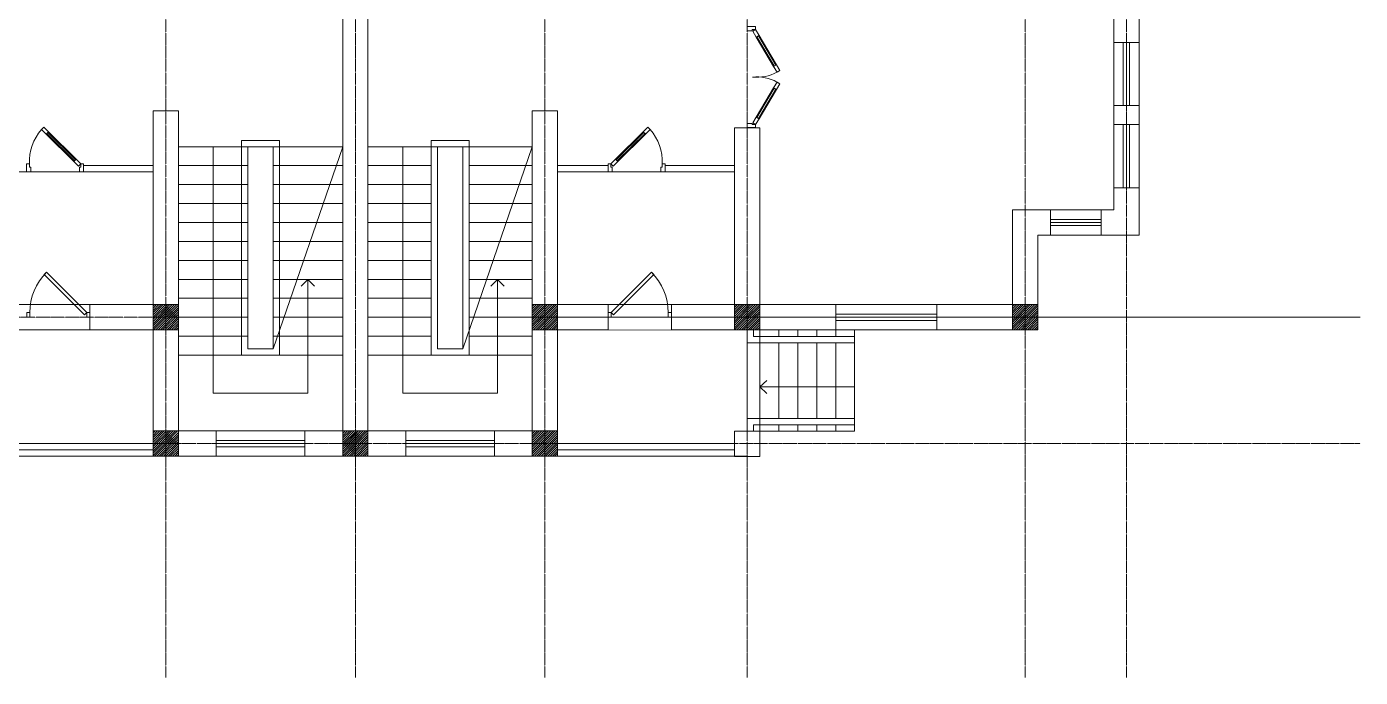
# Model space of a CAD drawing. Header units: metres. Extents: x 820 to 32620, y 809 to 24409.
# Drawn here: x 11520 to 32620, y 809 to 11109 of the extents above; entities that cross this region are included whole.
import ezdxf

# ---------------------------------------------------------------- set-up
doc = ezdxf.new("R2010")
doc.units = ezdxf.units.M
doc.header["$MEASUREMENT"] = 0
doc.linetypes.add('ACAD_ISO08W100', pattern=[36, 24, -3, 6, -3])
doc.linetypes.add('DASHDOTX2', pattern=[2, 1, -0.5, 0, -0.5])
pattern_1 = [(45, (58686.625, 2995.274), (-17.67767, 17.67767), [])]

msp = doc.modelspace()

# ---------------------------------------------------------------- hatches: boundary and pattern name
at = {"linetype": 'Continuous', "lineweight": 18}
h = msp.add_hatch(dxfattribs=at)
h.set_pattern_fill('ANSI31', color=1, style=0, pattern_type=2)
h.set_pattern_definition(pattern_1)
h.paths.add_polyline_path([(13519.5096, 6509.1396), (13719.5096, 6509.1396), (13719.5096, 6709.1396), (13519.5096, 6709.1396)])
h = msp.add_hatch(dxfattribs=at)
h.set_pattern_fill('ANSI31', color=1, style=0, pattern_type=2)
h.set_pattern_definition(pattern_1)
h.paths.add_polyline_path([(13919.5096, 6509.1396), (13919.5096, 6709.1396), (13519.5096, 6709.1396), (13519.5096, 6509.1396)])
h = msp.add_hatch(dxfattribs=at)
h.set_pattern_fill('ANSI31', color=1, style=0, pattern_type=2)
h.set_pattern_definition(pattern_1)
h.paths.add_polyline_path([(13919.5096, 6309.1396), (13919.5096, 6709.1396), (13519.5096, 6709.1396), (13519.5096, 6309.1396)])
h = msp.add_hatch(dxfattribs=at)
h.set_pattern_fill('ANSI31', color=1, style=0, pattern_type=2)
h.set_pattern_definition(pattern_1)
h.paths.add_polyline_path([(13919.5096, 6709.1396), (13719.5096, 6709.1396), (13719.5096, 6509.1396), (13919.5096, 6509.1396)])
h = msp.add_hatch(dxfattribs=at)
h.set_pattern_fill('ANSI31', color=1, style=0, pattern_type=2)
h.set_pattern_definition(pattern_1)
h.paths.add_polyline_path([(19519.5096, 6709.1396), (19519.5096, 6509.1396), (19719.5096, 6509.1396), (19719.5096, 6709.1396)])
h = msp.add_hatch(dxfattribs=at)
h.set_pattern_fill('ANSI31', color=1, style=0, pattern_type=2)
h.set_pattern_definition(pattern_1)
h.paths.add_polyline_path([(19519.5096, 6709.1396), (19519.5096, 6509.1396), (19919.5096, 6509.1396), (19919.5096, 6709.1396)])
h = msp.add_hatch(dxfattribs=at)
h.set_pattern_fill('ANSI31', color=1, style=0, pattern_type=2)
h.set_pattern_definition(pattern_1)
h.paths.add_polyline_path([(19719.5096, 6709.1396), (19519.5096, 6709.1396), (19519.5096, 6309.1396), (19719.5096, 6309.1396)])
h = msp.add_hatch(dxfattribs=at)
h.set_pattern_fill('ANSI31', color=1, style=0, pattern_type=2)
h.set_pattern_definition(pattern_1)
h.paths.add_polyline_path([(19919.5096, 6709.1396), (19519.5096, 6709.1396), (19519.5096, 6309.1396), (19919.5096, 6309.1396)])
h = msp.add_hatch(dxfattribs=at)
h.set_pattern_fill('ANSI31', color=1, style=0, pattern_type=2)
h.set_pattern_definition(pattern_1)
h.paths.add_polyline_path([(19719.5096, 6709.1396), (19519.5096, 6709.1396), (19519.5096, 6509.1396), (19719.5096, 6509.1396)])
h = msp.add_hatch(dxfattribs=at)
h.set_pattern_fill('ANSI31', color=1, style=0, pattern_type=2)
h.set_pattern_definition(pattern_1)
h.paths.add_polyline_path([(19919.5096, 6709.1396), (19719.5096, 6709.1396), (19719.5096, 6509.1396), (19919.5096, 6509.1396)])
h = msp.add_hatch(dxfattribs=at)
h.set_pattern_fill('ANSI31', color=1, style=0, pattern_type=2)
h.set_pattern_definition(pattern_1)
h.paths.add_polyline_path([(22919.5096, 6709.1396), (22719.5096, 6709.1396), (22719.5096, 6509.1396), (22919.5096, 6509.1396)])
h = msp.add_hatch(dxfattribs=at)
h.set_pattern_fill('ANSI31', color=1, style=0, pattern_type=2)
h.set_pattern_definition(pattern_1)
h.paths.add_polyline_path([(23119.5096, 6509.1396), (23119.5096, 6709.1396), (22719.5096, 6709.1396), (22719.5096, 6509.1396)])
h = msp.add_hatch(dxfattribs=at)
h.set_pattern_fill('ANSI31', color=1, style=0, pattern_type=2)
h.set_pattern_definition(pattern_1)
h.paths.add_polyline_path([(23119.5096, 6309.1396), (23119.5096, 6709.1396), (22719.5096, 6709.1396), (22719.5096, 6309.1396)])
h = msp.add_hatch(dxfattribs=at)
h.set_pattern_fill('ANSI31', color=1, style=0, pattern_type=2)
h.set_pattern_definition(pattern_1)
h.paths.add_polyline_path([(23119.5096, 6709.1396), (22919.5096, 6709.1396), (22919.5096, 6509.1396), (23119.5096, 6509.1396)])
h = msp.add_hatch(dxfattribs=at)
h.set_pattern_fill('ANSI31', color=1, style=0, pattern_type=2)
h.set_pattern_definition(pattern_1)
h.paths.add_polyline_path([(27319.5096, 6709.1396), (27119.5096, 6709.1396), (27119.5096, 6309.1396), (27319.5096, 6309.1396)])
h = msp.add_hatch(dxfattribs=at)
h.set_pattern_fill('ANSI31', color=1, style=0, pattern_type=2)
h.set_pattern_definition(pattern_1)
h.paths.add_polyline_path([(27519.5096, 6709.1396), (27119.5096, 6709.1396), (27119.5096, 6309.1396), (27519.5096, 6309.1396)])
h = msp.add_hatch(dxfattribs=at)
h.set_pattern_fill('ANSI31', color=1, style=0, pattern_type=2)
h.set_pattern_definition(pattern_1)
h.paths.add_polyline_path([(27319.5096, 6709.1396), (27119.5096, 6709.1396), (27119.5096, 6509.1396), (27319.5096, 6509.1396)])
h = msp.add_hatch(dxfattribs=at)
h.set_pattern_fill('ANSI31', color=1, style=0, pattern_type=2)
h.set_pattern_definition(pattern_1)
h.paths.add_polyline_path([(19719.5096, 6509.1396), (19519.5096, 6509.1396), (19519.5096, 6309.1396), (19719.5096, 6309.1396)])
h = msp.add_hatch(dxfattribs=at)
h.set_pattern_fill('ANSI31', color=1, style=0, pattern_type=2)
h.set_pattern_definition(pattern_1)
h.paths.add_polyline_path([(27319.5096, 6509.1396), (27119.5096, 6509.1396), (27119.5096, 6309.1396), (27319.5096, 6309.1396)])
h = msp.add_hatch(dxfattribs=at)
h.set_pattern_fill('ANSI31', color=1, style=0, pattern_type=2)
h.set_pattern_definition(pattern_1)
h.paths.add_polyline_path([(13919.5096, 4309.1396), (13919.5096, 4709.1396), (13519.5096, 4709.1396), (13519.5096, 4309.1396)])
h = msp.add_hatch(dxfattribs=at)
h.set_pattern_fill('ANSI31', color=1, style=0, pattern_type=2)
h.set_pattern_definition(pattern_1)
h.paths.add_polyline_path([(13719.5096, 4509.1396), (13919.5096, 4509.1396), (13919.5096, 4709.1396), (13719.5096, 4709.1396)])
h = msp.add_hatch(dxfattribs=at)
h.set_pattern_fill('ANSI31', color=1, style=0, pattern_type=2)
h.set_pattern_definition(pattern_1)
h.paths.add_polyline_path([(13919.5096, 4709.1396), (13719.5096, 4709.1396), (13719.5096, 4509.1396), (13919.5096, 4509.1396)])
h = msp.add_hatch(dxfattribs=at)
h.set_pattern_fill('ANSI31', color=1, style=0, pattern_type=2)
h.set_pattern_definition(pattern_1)
h.paths.add_polyline_path([(16719.5096, 4509.1396), (16719.5096, 4709.1396), (16519.5096, 4709.1396), (16519.5096, 4509.1396)])
h = msp.add_hatch(dxfattribs=at)
h.set_pattern_fill('ANSI31', color=1, style=0, pattern_type=2)
h.set_pattern_definition(pattern_1)
h.paths.add_polyline_path([(16919.5096, 4509.1396), (16919.5096, 4709.1396), (16519.5096, 4709.1396), (16519.5096, 4509.1396)])
h = msp.add_hatch(dxfattribs=at)
h.set_pattern_fill('ANSI31', color=1, style=0, pattern_type=2)
h.set_pattern_definition(pattern_1)
h.paths.add_polyline_path([(16719.5096, 4709.1396), (16519.5096, 4709.1396), (16519.5096, 4309.1396), (16719.5096, 4309.1396)])
h = msp.add_hatch(dxfattribs=at)
h.set_pattern_fill('ANSI31', color=1, style=0, pattern_type=2)
h.set_pattern_definition(pattern_1)
h.paths.add_polyline_path([(16919.5096, 4309.1396), (16919.5096, 4709.1396), (16519.5096, 4709.1396), (16519.5096, 4309.1396)])
h = msp.add_hatch(dxfattribs=at)
h.set_pattern_fill('ANSI31', color=1, style=0, pattern_type=2)
h.set_pattern_definition(pattern_1)
h.paths.add_polyline_path([(16719.5096, 4709.1396), (16519.5096, 4709.1396), (16519.5096, 4509.1396), (16719.5096, 4509.1396)])
h = msp.add_hatch(dxfattribs=at)
h.set_pattern_fill('ANSI31', color=1, style=0, pattern_type=2)
h.set_pattern_definition(pattern_1)
h.paths.add_polyline_path([(16919.5096, 4709.1396), (16719.5096, 4709.1396), (16719.5096, 4509.1396), (16919.5096, 4509.1396)])
h = msp.add_hatch(dxfattribs=at)
h.set_pattern_fill('ANSI31', color=1, style=0, pattern_type=2)
h.set_pattern_definition(pattern_1)
h.paths.add_polyline_path([(19919.5096, 4709.1396), (19519.5096, 4709.1396), (19519.5096, 4309.1396), (19919.5096, 4309.1396)])
h = msp.add_hatch(dxfattribs=at)
h.set_pattern_fill('ANSI31', color=1, style=0, pattern_type=2)
h.set_pattern_definition(pattern_1)
h.paths.add_polyline_path([(19719.5096, 4509.1396), (19919.5096, 4509.1396), (19919.5096, 4709.1396), (19719.5096, 4709.1396)])
h = msp.add_hatch(dxfattribs=at)
h.set_pattern_fill('ANSI31', color=1, style=0, pattern_type=2)
h.set_pattern_definition(pattern_1)
h.paths.add_polyline_path([(19919.5096, 4709.1396), (19719.5096, 4709.1396), (19719.5096, 4509.1396), (19919.5096, 4509.1396)])
h = msp.add_hatch(dxfattribs=at)
h.set_pattern_fill('ANSI31', color=1, style=0, pattern_type=2)
h.set_pattern_definition(pattern_1)
h.paths.add_polyline_path([(16719.5096, 4509.1396), (16519.5096, 4509.1396), (16519.5096, 4309.1396), (16719.5096, 4309.1396)])

# ---------------------------------------------------------------- linework, layer by layer
at = {"color": 252, "linetype": 'DASHDOTX2', "lineweight": 18}
for p, q in [((13719.5096, 809.1396), (13719.5096, 24409.3196)), ((16719.5096, 809.1396), (16719.5096, 24409.3196)), ((19719.5096, 809.1396), (19719.5096, 24409.3196)), ((22919.5096, 809.1396), (22919.5096, 24409.3196)), ((27319.5096, 809.1396), (27319.5096, 24409.3196)), ((28919.5096, 809.1396), (28919.5096, 24409.3196)), ((819.5096, 6509.1396), (15019.5096, 6509.1396)), ((819.5096, 4509.1396), (32620.0996, 4509.1396))]:
    msp.add_line(p, q, dxfattribs=at)
at = {"color": 7, "linetype": 'Continuous', "lineweight": 18}
for p, q in [((29119.5096, 12909.1396), (29119.5096, 7809.1396)), ((16519.5096, 12509.1396), (16519.5096, 4709.1396)), ((16919.5096, 4709.1396), (16919.5096, 12509.1396)), ((28719.5096, 12509.1396), (28719.5096, 8209.1396)), ((22919.5096, 11109.1396), (23052.6258, 11109.1396)), ((23052.6258, 11109.1396), (22919.5096, 11109.1396)), ((23052.6258, 11109.1396), (22919.5096, 11109.1396)), ((22919.5096, 11109.1396), (22919.5096, 11042.5815)), ((22919.5096, 11042.5815), (22986.0677, 11042.5815)), ((22986.0677, 11042.5815), (22999.3794, 11042.5815)), ((22999.3794, 11042.5815), (22999.3794, 11062.5489)), ((22999.3794, 11062.5489), (23052.6258, 11062.5489)), ((23052.6258, 11062.5489), (23006.8652, 11035.3247)), ((23006.8652, 11035.3247), (23061.3135, 10943.8035)), ((23052.6258, 11062.5489), (23052.6258, 11109.1396)), ((23107.0741, 10971.0277), (23052.6258, 11062.5489)), ((23107.0741, 10971.0277), (23061.3135, 10943.8035)), ((23061.3135, 10943.8035), (23107.0741, 10971.0277)), ((23061.3135, 10943.8035), (23337.232, 10480.0387)), ((23095.634, 10964.2217), (23072.7537, 10950.6096)), ((23072.7537, 10950.6096), (23348.6722, 10486.8447)), ((23371.5525, 10500.4568), (23095.634, 10964.2217)), ((23382.9926, 10507.2628), (23107.0741, 10971.0277)), ((28719.5096, 10859.1396), (29119.5096, 10859.1396)), ((23337.232, 10480.0387), (23382.9926, 10507.2628)), ((23337.232, 10480.0387), (23382.9926, 10507.2628)), ((23391.6803, 10388.5175), (23337.232, 10480.0387)), ((23348.6722, 10486.8447), (23371.5525, 10500.4568)), ((23382.9926, 10507.2628), (23437.4409, 10415.7416)), ((23437.4409, 10415.7416), (23391.6803, 10388.5175)), ((23061.3135, 9677.0814), (23337.232, 10140.8463)), ((23072.7537, 9670.2754), (23348.6722, 10134.0403)), ((23391.6803, 10232.3675), (23337.232, 10140.8463)), ((23337.232, 10140.8463), (23382.9926, 10113.6222)), ((23337.232, 10140.8463), (23382.9926, 10113.6222)), ((23348.6722, 10134.0403), (23371.5525, 10120.4282)), ((23382.9926, 10113.6222), (23437.4409, 10205.1434)), ((23437.4409, 10205.1434), (23391.6803, 10232.3675)), ((23371.5525, 10120.4282), (23095.634, 9656.6633)), ((23382.9926, 10113.6222), (23107.0741, 9649.8573)), ((13519.5096, 6709.1396), (13519.5096, 9776.7041)), ((13519.5096, 9776.7041), (13919.5096, 9776.7041)), ((13919.5096, 4709.1396), (13919.5096, 9776.7041)), ((19519.5096, 4709.1396), (19519.5096, 9776.7041)), ((19519.5096, 9776.7041), (19919.5096, 9776.7041)), ((19919.5096, 6709.1396), (19919.5096, 9776.7041)), ((28719.5096, 9859.1396), (29119.5096, 9859.1396)), ((13919.5096, 9509.1396), (13919.5096, 9609.1396)), ((16919.5096, 9509.1396), (16919.5096, 9609.1396)), ((22719.5096, 6709.1396), (22719.5096, 9509.1396)), ((22719.5096, 9509.1396), (23119.5096, 9509.1396)), ((22919.5096, 9511.7454), (22919.5096, 9578.3035)), ((22919.5096, 9578.3035), (22986.0677, 9578.3035)), ((23052.6258, 9511.7454), (22919.5096, 9511.7454)), ((23052.6258, 9511.7454), (22919.5096, 9511.7454)), ((22919.5096, 9511.7454), (23052.6258, 9511.7454)), ((22986.0677, 9578.3035), (22999.3794, 9578.3035)), ((22999.3794, 9578.3035), (22999.3794, 9558.3361)), ((22999.3794, 9558.3361), (23052.6258, 9558.3361)), ((23006.8652, 9585.5602), (23061.3135, 9677.0814)), ((23052.6258, 9558.3361), (23006.8652, 9585.5602)), ((23107.0741, 9649.8573), (23052.6258, 9558.3361)), ((23052.6258, 9558.3361), (23052.6258, 9511.7454)), ((23061.3135, 9677.0814), (23107.0741, 9649.8573)), ((23107.0741, 9649.8573), (23061.3135, 9677.0814)), ((23095.634, 9656.6633), (23072.7537, 9670.2754)), ((23119.5096, 6709.1396), (23119.5096, 9509.1396)), ((28719.5096, 9559.1396), (29119.5096, 9559.1396)), ((14919.5096, 5909.1396), (14919.5096, 9309.1396)), ((14919.5096, 9309.1396), (15519.5096, 9309.1396)), ((15519.5096, 9309.1396), (15519.5096, 5909.1396)), ((17919.5096, 5909.1396), (17919.5096, 9309.1396)), ((17919.5096, 9309.1396), (18519.5096, 9309.1396)), ((18519.5096, 9309.1396), (18519.5096, 5909.1396)), ((13919.5096, 9209.1396), (16519.5096, 9209.1396)), ((15019.5096, 6009.1396), (15019.5096, 9209.1396)), ((15419.5096, 9209.1396), (15419.5096, 6009.1396)), ((15419.5096, 6009.1396), (16519.5096, 9209.1396)), ((16919.5096, 9209.1396), (19519.5096, 9209.1396)), ((18019.5096, 6009.1396), (18019.5096, 9209.1396)), ((18419.5096, 6009.1396), (18419.5096, 9209.1396)), ((18419.5096, 6009.1396), (19519.5096, 9209.1396)), ((12419.5096, 8809.1396), (12419.5096, 8937.7336)), ((12419.5096, 8937.7336), (12419.5096, 8809.1396)), ((12419.5096, 8909.1396), (13519.5096, 8909.1396)), ((12419.5096, 8909.1396), (12419.5096, 8809.1396)), ((13919.5096, 8909.1396), (15019.5096, 8909.1396)), ((15419.5096, 8909.1396), (16519.5096, 8909.1396)), ((16919.5096, 8909.1396), (17919.5096, 8909.1396)), ((18519.5096, 8909.1396), (19519.5096, 8909.1396)), ((19919.5096, 8909.1396), (20719.5096, 8909.1396)), ((20719.5096, 8809.1396), (20719.5096, 8937.7336)), ((20719.5096, 8937.7336), (20719.5096, 8809.1396)), ((20719.5096, 8809.1396), (20719.5096, 8909.1396)), ((21619.5096, 8909.1396), (22719.5096, 8909.1396)), ((21619.5096, 8809.1396), (21619.5096, 8909.1396)), ((21619.6683, 8809.1396), (21619.6683, 8937.7336)), ((21619.6683, 8809.1396), (21619.6683, 8937.7336)), ((12419.5096, 8809.1396), (13519.5096, 8809.1396)), ((19919.5096, 8809.1396), (20719.5096, 8809.1396)), ((21619.5096, 8809.1396), (22719.5096, 8809.1396)), ((13919.5096, 8609.1396), (15019.5096, 8609.1396)), ((15419.5096, 8609.1396), (16519.5096, 8609.1396)), ((16919.5096, 8609.1396), (17919.5096, 8609.1396)), ((18519.5096, 8609.1396), (19519.5096, 8609.1396)), ((29119.5096, 8559.1396), (28719.5096, 8559.1396)), ((28719.5096, 8559.1396), (29119.5096, 8559.1396)), ((13919.5096, 8309.1396), (15019.5096, 8309.1396)), ((15419.5096, 8309.1396), (16519.5096, 8309.1396)), ((16919.5096, 8309.1396), (17919.5096, 8309.1396)), ((18519.5096, 8309.1396), (19519.5096, 8309.1396)), ((27119.5096, 6709.1396), (27119.5096, 8209.1396)), ((27119.5096, 8209.1396), (28719.5096, 8209.1396)), ((27719.5096, 8209.1396), (27719.5096, 7809.1396)), ((28519.5096, 8209.1396), (28519.5096, 7809.1396)), ((13919.5096, 8009.1396), (15019.5096, 8009.1396)), ((15419.5096, 8009.1396), (16519.5096, 8009.1396)), ((16919.5096, 8009.1396), (17919.5096, 8009.1396)), ((18519.5096, 8009.1396), (19519.5096, 8009.1396)), ((27519.5096, 6309.1396), (27519.5096, 7809.1396)), ((27519.5096, 7809.1396), (29119.5096, 7809.1396)), ((13919.5096, 7709.1396), (15019.5096, 7709.1396)), ((15419.5096, 7709.1396), (16519.5096, 7709.1396)), ((16919.5096, 7709.1396), (17919.5096, 7709.1396)), ((18519.5096, 7709.1396), (19519.5096, 7709.1396)), ((13919.5096, 7409.1396), (15019.5096, 7409.1396)), ((15419.5096, 7409.1396), (16519.5096, 7409.1396)), ((16919.5096, 7409.1396), (17919.5096, 7409.1396)), ((18519.5096, 7409.1396), (19519.5096, 7409.1396)), ((11797.7582, 7185.1803), (11833.1135, 7220.5357)), ((12434.1543, 6548.7842), (11797.7582, 7185.1803)), ((11833.1135, 7220.5357), (12469.5096, 6584.1396)), ((21405.9057, 7220.5357), (20769.5096, 6584.1396)), ((20804.865, 6548.7842), (21441.2611, 7185.1803)), ((21441.2611, 7185.1803), (21405.9057, 7220.5357)), ((13919.5096, 7109.1396), (15019.5096, 7109.1396)), ((15419.5096, 7109.1396), (16519.5096, 7109.1396)), ((16919.5096, 7109.1396), (17919.5096, 7109.1396)), ((18519.5096, 7109.1396), (19519.5096, 7109.1396)), ((13919.5096, 6809.1396), (15019.5096, 6809.1396)), ((15419.5096, 6809.1396), (16519.5096, 6809.1396)), ((16919.5096, 6809.1396), (17919.5096, 6809.1396)), ((18519.5096, 6809.1396), (19519.5096, 6809.1396)), ((11519.5096, 6584.1396), (11519.5096, 6509.1396)), ((11569.5096, 6584.1396), (11519.5096, 6584.1396)), ((11569.5096, 6509.1396), (11569.5096, 6584.1396)), ((12469.5096, 6584.1396), (12434.1543, 6548.7842)), ((12469.5096, 6584.1396), (12469.5096, 6509.1396)), ((12519.5096, 6584.1396), (12469.5096, 6584.1396)), ((12519.5096, 6709.1396), (13519.5096, 6709.1396)), ((12519.5096, 6709.1396), (12519.5096, 6309.1396)), ((12519.5096, 6509.1396), (12519.5096, 6584.1396)), ((19919.5096, 6709.1396), (20719.5096, 6709.1396)), ((20719.5096, 6709.1396), (20719.5096, 6309.1396)), ((20719.5096, 6509.1396), (20719.5096, 6584.1396)), ((20719.5096, 6584.1396), (20769.5096, 6584.1396)), ((20769.5096, 6584.1396), (20804.865, 6548.7842)), ((20769.5096, 6584.1396), (20769.5096, 6509.1396)), ((21669.5096, 6509.1396), (21669.5096, 6584.1396)), ((21669.5096, 6584.1396), (21719.5096, 6584.1396)), ((21719.5096, 6709.1396), (22719.5096, 6709.1396)), ((21719.5096, 6709.1396), (21719.5096, 6309.1396)), ((21719.5096, 6584.1396), (21719.5096, 6509.1396)), ((23119.5096, 6709.1396), (27119.5096, 6709.1396)), ((24319.5096, 6709.1396), (24319.5096, 6309.1396)), ((25919.5096, 6709.1396), (25919.5096, 6309.1396)), ((11519.5096, 6509.1396), (11569.5096, 6509.1396)), ((12469.5096, 6509.1396), (12519.5096, 6509.1396)), ((13919.5096, 6509.1396), (15019.5096, 6509.1396)), ((15419.5096, 6509.1396), (16519.5096, 6509.1396)), ((16919.5096, 6509.1396), (17919.5096, 6509.1396)), ((18519.5096, 6509.1396), (19519.5096, 6509.1396)), ((20769.5096, 6509.1396), (20719.5096, 6509.1396)), ((21719.5096, 6509.1396), (21669.5096, 6509.1396)), ((12519.5096, 6309.1396), (13519.5096, 6309.1396)), ((13519.5096, 4309.1396), (13519.5096, 6309.1396)), ((13919.5096, 6209.1396), (15019.5096, 6209.1396)), ((15419.5096, 6209.1396), (16519.5096, 6209.1396)), ((16919.5096, 6209.1396), (17919.5096, 6209.1396)), ((18519.5096, 6209.1396), (19519.5096, 6209.1396)), ((19519.5096, 4709.1396), (19519.5096, 6309.1396)), ((19919.5096, 6309.1396), (20719.5096, 6309.1396)), ((19919.5096, 4309.1396), (19919.5096, 6309.1396)), ((21719.5096, 6309.1396), (27519.5096, 6309.1396)), ((22919.5096, 6105.2711), (22919.5096, 6305.2711)), ((23019.5096, 6205.2711), (23019.5096, 6305.2711)), ((24619.5096, 6205.2711), (23019.5096, 6205.2711)), ((23119.5096, 6305.2711), (23119.5096, 4505.2711)), ((23419.5096, 6305.2711), (23419.5096, 6205.2711)), ((23719.5096, 6305.2711), (23719.5096, 6205.2711)), ((24019.5096, 6305.2711), (24019.5096, 6205.2711)), ((24319.5096, 6305.2711), (24319.5096, 6205.2711)), ((24619.5096, 6305.2711), (24619.5096, 4705.2711)), ((13919.5096, 5909.1396), (16519.5096, 5909.1396)), ((15019.5096, 6009.1396), (15419.5096, 6009.1396)), ((16919.5096, 5909.1396), (19519.5096, 5909.1396)), ((18019.5096, 6009.1396), (18419.5096, 6009.1396)), ((24619.5096, 6105.2711), (22919.5096, 6105.2711)), ((23419.5096, 6105.2711), (23419.5096, 4905.2711)), ((23719.5096, 6105.2711), (23719.5096, 4905.2711)), ((24019.5096, 6105.2711), (24019.5096, 4905.2711)), ((24319.5096, 6105.2711), (24319.5096, 4905.2711)), ((22919.5096, 4905.2711), (24619.5096, 4905.2711)), ((22919.5096, 4705.2711), (22919.5096, 4905.2711)), ((13919.5096, 4709.1396), (16519.5096, 4709.1396)), ((14519.5096, 4709.1396), (14519.5096, 4309.1396)), ((15919.5096, 4709.1396), (15919.5096, 4309.1396)), ((16919.5096, 4709.1396), (19519.5096, 4709.1396)), ((17519.5096, 4709.1396), (17519.5096, 4309.1396)), ((18919.5096, 4709.1396), (18919.5096, 4309.1396)), ((23019.5096, 4805.2711), (24619.5096, 4805.2711)), ((23019.5096, 4705.2711), (23019.5096, 4805.2711)), ((23119.5096, 4705.2711), (24619.5096, 4705.2711)), ((23419.5096, 4805.2711), (23419.5096, 4705.2711)), ((23719.5096, 4805.2711), (23719.5096, 4705.2711)), ((24019.5096, 4805.2711), (24019.5096, 4705.2711)), ((24319.5096, 4805.2711), (24319.5096, 4705.2711)), ((13519.5096, 4509.1396), (10719.5096, 4509.1396)), ((22719.5096, 4509.1396), (19919.5096, 4509.1396)), ((13519.5096, 4309.1396), (10519.5096, 4309.1396)), ((13519.5096, 4409.1396), (10719.5096, 4409.1396)), ((13519.5096, 4309.1396), (19919.5096, 4309.1396)), ((19719.5096, 4309.1396), (22919.5096, 4309.1396)), ((19919.5096, 4409.1396), (22719.5096, 4409.1396))]:
    msp.add_line(p, q, dxfattribs=at)
at = {"color": 142, "linetype": 'Continuous', "lineweight": 18}
for p, q in [((28869.5096, 9859.1396), (28869.5096, 10859.1396)), ((28919.5096, 9859.1396), (28919.5096, 10859.1396)), ((28969.5096, 9859.1396), (28969.5096, 10859.1396)), ((28869.5096, 8559.1396), (28869.5096, 9559.1396)), ((28919.5096, 8559.1396), (28919.5096, 9559.1396)), ((28969.5096, 8559.1396), (28969.5096, 9559.1396)), ((28519.5096, 8059.1396), (27719.5096, 8059.1396)), ((28519.5096, 8009.1396), (27719.5096, 8009.1396)), ((28519.5096, 7959.1396), (27719.5096, 7959.1396)), ((24319.5096, 6559.1396), (25919.5096, 6559.1396)), ((24319.5096, 6509.1396), (25919.5096, 6509.1396)), ((24319.5096, 6459.1396), (25919.5096, 6459.1396)), ((14519.5096, 4559.1396), (15919.5096, 4559.1396)), ((14519.5096, 4509.1396), (15919.5096, 4509.1396)), ((14519.5096, 4459.1396), (15919.5096, 4459.1396)), ((17519.5096, 4559.1396), (18919.5096, 4559.1396)), ((17519.5096, 4509.1396), (18919.5096, 4509.1396)), ((17519.5096, 4459.1396), (18919.5096, 4459.1396))]:
    msp.add_line(p, q, dxfattribs=at)
at = {"color": 6, "linetype": 'Continuous', "lineweight": 18}
for p, q in [((14469.5096, 9209.1396), (14469.5096, 5309.1396)), ((17469.5096, 9209.1396), (17469.5096, 5309.1396)), ((15969.5096, 7109.1396), (15864.7742, 6999.9837)), ((15969.5096, 7109.1396), (15969.5096, 5309.1396)), ((15969.5096, 7109.1396), (16074.2451, 6999.9837)), ((18969.5096, 7109.1396), (18864.7742, 6999.9837)), ((18969.5096, 7109.1396), (18969.5096, 5309.1396)), ((18969.5096, 7109.1396), (19074.2451, 6999.9837)), ((23119.5096, 5405.2711), (23228.6655, 5510.0065)), ((14469.5096, 5309.1396), (15969.5096, 5309.1396)), ((17469.5096, 5309.1396), (18969.5096, 5309.1396)), ((24619.5096, 5405.2711), (23119.5096, 5405.2711)), ((23119.5096, 5405.2711), (23228.6655, 5300.5357))]:
    msp.add_line(p, q, dxfattribs=at)
at = {"color": 252, "linetype": 'ACAD_ISO08W100', "lineweight": 18}
for p, q in [((15519.5096, 6509.1396), (16519.5096, 6509.1396)), ((16919.5096, 6509.1396), (17919.5096, 6509.1396)), ((18519.5096, 6509.1396), (32620.0996, 6509.1396))]:
    msp.add_line(p, q, dxfattribs=at)
at = {"color": 7, "linetype": 'Continuous', "lineweight": 18}
for points in [[(11754.0854, 9480.9297), (11827.1084, 9408.4662), (11863.3402, 9444.9778), (11790.3171, 9517.4412)], [(21384.9339, 9480.9297), (21311.9109, 9408.4662), (21275.6791, 9444.9778), (21348.7022, 9517.4412)], [(12265.2469, 8973.6855), (11827.1084, 9408.4662), (11863.3402, 9444.9778), (12301.4786, 9010.1971)], [(12274.3048, 8982.8134), (11836.1664, 9417.5941), (11854.2822, 9435.8499), (12292.4207, 9001.0692)], [(20873.7724, 8973.6855), (21311.9109, 9408.4662), (21275.6791, 9444.9778), (20837.5407, 9010.1971)], [(20864.7144, 8982.8134), (21302.8529, 9417.5941), (21284.7371, 9435.8499), (20846.5986, 9001.0692)], [(11564.359, 8937.7336), (11564.359, 8886.296), (11583.6481, 8886.296), (11583.6481, 8873.4366), (11583.6481, 8809.1396), (11519.351, 8809.1396), (11519.351, 8937.7336)], [(12338.27, 8901.2221), (12265.2469, 8973.6855), (12301.4786, 9010.1971), (12374.5017, 8937.7336)], [(12374.5017, 8937.7336), (12419.5096, 8937.7336), (12419.5096, 8809.1396), (12355.2126, 8809.1396), (12355.2126, 8873.4366), (12355.2126, 8886.296), (12374.5017, 8886.296)], [(20764.5176, 8937.7336), (20719.5096, 8937.7336), (20719.5096, 8809.1396), (20783.8067, 8809.1396), (20783.8067, 8873.4366), (20783.8067, 8886.296), (20764.5176, 8886.296)], [(20800.7493, 8901.2221), (20873.7724, 8973.6855), (20837.5407, 9010.1971), (20764.5176, 8937.7336)], [(21574.6603, 8937.7336), (21574.6603, 8886.296), (21555.3712, 8886.296), (21555.3712, 8873.4366), (21555.3712, 8809.1396), (21619.6683, 8809.1396), (21619.6683, 8937.7336)], [(10719.5096, 8809.1396), (13519.5096, 8809.1396), (13519.5096, 6709.1396), (10719.5096, 6709.1396)], [(19919.5096, 8809.1396), (22719.5096, 8809.1396), (22719.5096, 6709.1396), (19919.5096, 6709.1396)], [(10519.5096, 6309.1396), (13519.5096, 6309.1396), (13519.5096, 4509.1396), (10719.5096, 4509.1396), (10719.5096, 4709.1396), (10519.5096, 4709.0183)], [(19919.5096, 6309.1396), (22919.5096, 6305.2711), (22919.5096, 4705.2711), (22719.5096, 4705.2711), (22719.5096, 4509.1396), (19919.5096, 4509.1396)], [(22719.5096, 4305.2711), (23119.5096, 4305.2711), (23119.5096, 4705.2711), (22719.5096, 4705.2711)]]:
    msp.add_lwpolyline(points, close=True, dxfattribs=at)
msp.add_lwpolyline([(13519.5096, 6709.1396), (10719.5096, 6709.1396)], dxfattribs=at)
at = {"color": 1, "linetype": 'Continuous', "lineweight": 18}
for points in [[(13519.5096, 6709.1396), (13919.5096, 6709.1396), (13919.5096, 6309.1396), (13519.5096, 6309.1396)], [(19519.5096, 6709.1396), (19919.5096, 6709.1396), (19919.5096, 6309.1396), (19519.5096, 6309.1396)], [(22719.5096, 6709.1396), (23119.5096, 6709.1396), (23119.5096, 6309.1396), (22719.5096, 6309.1396)], [(27119.5096, 6709.1396), (27519.5096, 6709.1396), (27519.5096, 6309.1396), (27119.5096, 6309.1396)], [(13919.5096, 4709.1396), (13519.5096, 4709.1396), (13519.5096, 4309.1396), (13919.5096, 4309.1396)], [(16519.5096, 4709.1396), (16919.5096, 4709.1396), (16919.5096, 4309.1396), (16519.5096, 4309.1396)], [(19519.5096, 4709.1396), (19919.5096, 4709.1396), (19919.5096, 4309.1396), (19519.5096, 4309.1396)]]:
    msp.add_lwpolyline(points, close=True, dxfattribs=at)
at = {"color": 7, "linetype": 'Continuous', "lineweight": 18}
for centre, radius, start, end in [((23064.1394, 11007), 699.5274, 265.0364813, 297.81068577), ((23064.1394, 9613.885), 699.5274, 62.18931423, 94.9635187), ((12326.4234, 8974.5873), 762.9551, 138.50631933, 182.76868073), ((20812.5959, 8974.5873), 762.9551, 357.23131927, 41.49368067), ((12469.5096, 6584.1396), 900, 135, 180), ((20769.5096, 6584.1396), 900, 0, 45)]:
    msp.add_arc(centre, radius, start, end, dxfattribs=at)

doc.saveas('drawing.dxf')
